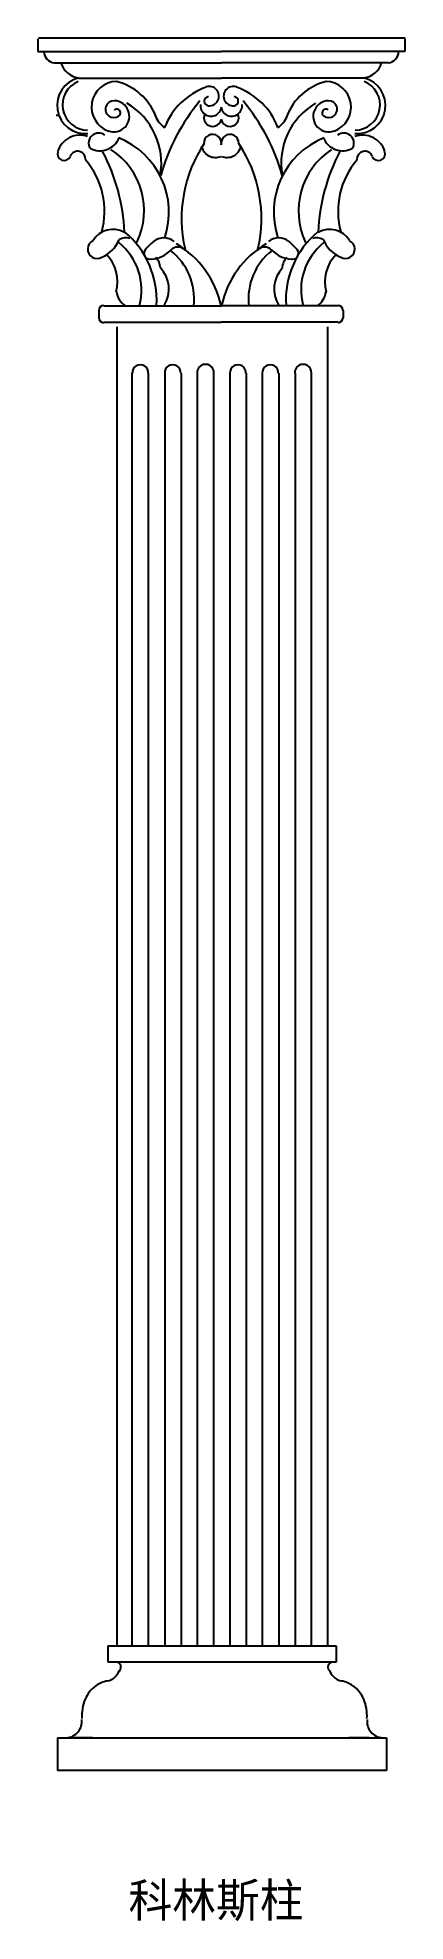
# Model space of a CAD drawing. Header units: metres. Extents: x -17.9 to -9.2, y -18.4 to 26.4.
import ezdxf

# ---------------------------------------------------------------- set-up
doc = ezdxf.new("R2010")
doc.units = ezdxf.units.M

msp = doc.modelspace()

# ---------------------------------------------------------------- linework, layer by layer
for p, q in [((-17.92, 26.33), (-17.92, 26.03)), ((-17.92, 26.03), (-13.56, 26.03)), ((-17.9, 26.36), (-9.18, 26.36)), ((-9.19, 26.03), (-13.55, 26.03)), ((-9.19, 26.33), (-9.19, 26.03)), ((-17.53, 25.76), (-13.55, 25.76)), ((-9.58, 25.76), (-13.55, 25.76)), ((-16.95, 25.4), (-13.55, 25.4)), ((-10.16, 25.4), (-13.55, 25.4)), ((-17.48, 24.52), (-17.42, 24.52)), ((-15.85, 21.73), (-15.85, 21.73)), ((-11.26, 21.73), (-11.26, 21.73)), ((-16.39, 21.14), (-16.39, 21.14)), ((-15.21, 21.09), (-15.21, 21.09)), ((-11.9, 21.09), (-11.9, 21.09)), ((-10.72, 21.14), (-10.72, 21.14)), ((-16.47, 19.87), (-16.47, 19.7)), ((-16.35, 19.98), (-13.56, 19.98)), ((-10.78, 19.98), (-13.56, 19.98)), ((-10.66, 19.87), (-10.66, 19.7)), ((-16.35, 19.59), (-13.56, 19.59)), ((-16.04, 19.48), (-16.04, -11.88)), ((-10.78, 19.59), (-13.56, 19.59)), ((-11.03, 19.48), (-11.03, -11.88)), ((-15.68, 18.39), (-15.68, -11.89)), ((-15.29, 18.38), (-15.29, -11.89)), ((-14.9, 18.38), (-14.9, -11.89)), ((-14.51, 18.38), (-14.51, -11.89)), ((-14.13, 18.38), (-14.13, -11.89)), ((-13.74, 18.38), (-13.74, -11.89)), ((-13.35, 18.38), (-13.35, -11.89)), ((-12.96, 18.38), (-12.96, -11.89)), ((-12.58, 18.38), (-12.58, -11.89)), ((-12.19, 18.38), (-12.19, -11.89)), ((-11.8, 18.38), (-11.8, -11.89)), ((-11.42, 18.38), (-11.42, -11.89)), ((-16.25, -11.89), (-10.82, -11.89)), ((-16.25, -11.89), (-16.25, -12.28)), ((-10.82, -11.89), (-10.82, -12.28)), ((-10.82, -12.28), (-16.25, -12.28)), ((-17.45, -14.08), (-9.63, -14.08)), ((-17.45, -14.08), (-17.45, -14.86)), ((-16.62, -14.08), (-17.1, -14.08)), ((-17.04, -14.08), (-16.56, -14.08)), ((-10.04, -14.08), (-10.52, -14.08)), ((-10.46, -14.08), (-9.98, -14.08)), ((-9.63, -14.08), (-9.63, -14.86)), ((-9.63, -14.86), (-17.45, -14.86))]:
    msp.add_line(p, q)
for centre, radius, start, end in [((-17.5, 26.03), 0.27, 180.2, 264.07), ((-9.61, 26.03), 0.27, 275.93, 359.8), ((-16.88, 25.91), 0.51, 197.31, 261.45), ((-10.23, 25.91), 0.51, 278.55, 342.69), ((-16.79, 24.75), 0.67, 103.52, 275.42), ((-16.73, 24.76), 0.6, 111.96, 269.62), ((-16.03, 24.71), 0.61, 91.56, 249.93), ((-16.38, 24), 1.36, 21.41, 75.78), ((-13.38, 23.64), 1.63, 109.2, 159.15), ((-13.84, 24.97), 0.23, 265.06, 109.2), ((-13.27, 24.97), 0.23, 70.8, 274.94), ((-13.73, 23.64), 1.63, 20.85, 70.8), ((-10.73, 24), 1.36, 104.22, 158.59), ((-11.08, 24.71), 0.61, 290.07, 88.44), ((-10.32, 24.75), 0.67, 264.58, 76.48), ((-10.38, 24.76), 0.6, 270.38, 68.04), ((-16.11, 24.66), 0.2, 88.28, 305.95), ((-16.11, 24.49), 0.37, 249.93, 88.28), ((-16.04, 24.57), 0.09, 305.95, 131.41), ((-16.62, 23.38), 1.64, 349.67, 59.94), ((-10.29, 21.75), 4.89, 140.59, 164.24), ((-13.8, 24.74), 0.25, 172.61, 354.71), ((-14.05, 24.77), 0, 0, 165.23), ((-13.85, 24.85), 0.11, 94.94, 265.06), ((-13.31, 24.74), 0.25, 185.29, 7.39), ((-13.26, 24.85), 0.11, 274.94, 85.06), ((-13.06, 24.77), 0, 14.77, 180), ((-16.81, 21.75), 4.89, 15.76, 39.41), ((-10.49, 23.38), 1.64, 120.06, 190.33), ((-11, 24.49), 0.37, 91.72, 290.07), ((-11.07, 24.57), 0.09, 48.59, 234.05), ((-11, 24.66), 0.2, 234.05, 91.72), ((-14.57, 24.71), 0.59, 201.41, 235.95), ((-13.76, 24.46), 0.21, 152.26, 348.45), ((-13.35, 24.46), 0.21, 191.55, 27.74), ((-12.54, 24.71), 0.59, 304.05, 338.59), ((-16.92, 23.49), 0.55, 70.05, 163.05), ((-16.47, 23.85), 0.24, 51.5, 208.94), ((-16.44, 24.16), 0.49, 241.62, 337.95), ((-16.7, 22.21), 1.9, 341.23, 68.19), ((-11.28, 22.06), 3.22, 146.36, 193.01), ((-13.69, 23.85), 0.34, 191.11, 293.13), ((-13.76, 23.85), 0.21, 348.6, 183.78), ((-13.35, 23.85), 0.21, 356.22, 191.4), ((-13.42, 23.85), 0.34, 246.87, 348.89), ((-15.82, 22.06), 3.22, 346.99, 33.64), ((-10.41, 22.21), 1.9, 111.81, 198.77), ((-10.67, 24.16), 0.49, 202.05, 298.38), ((-10.64, 23.85), 0.24, 331.06, 128.5), ((-10.19, 23.49), 0.55, 16.95, 109.95), ((-17.29, 23.6), 0.16, 163.05, 337.01), ((-16.97, 23.47), 0.19, 357.02, 157.01), ((-18.21, 22.23), 1.88, 344.86, 40.73), ((-20.44, 21.52), 4.59, 2.71, 27.69), ((-17.14, 22.24), 1.75, 334.59, 56.65), ((-9.97, 22.24), 1.75, 123.35, 205.41), ((-6.67, 21.52), 4.59, 152.31, 177.29), ((-8.9, 22.23), 1.88, 139.27, 195.14), ((-10.14, 23.47), 0.19, 22.99, 182.98), ((-9.82, 23.6), 0.16, 202.99, 16.95), ((-16.51, 21.33), 0.22, 114.83, 301.5), ((-16.13, 21.25), 0.55, 60.33, 149.07), ((-16.71, 21.86), 0.79, 293.63, 337.37), ((-15.82, 21.28), 0.32, 72.15, 119.49), ((-17.22, 20.11), 2.13, 356.85, 49.79), ((-13.79, 19.94), 2.09, 131.26, 138.7), ((-14.92, 21.23), 0.37, 48.74, 131.26), ((-12.19, 21.23), 0.37, 48.74, 131.26), ((-9.92, 20.12), 2.1, 129.85, 183.51), ((-13.32, 19.94), 2.09, 41.3, 48.74), ((-11.29, 21.28), 0.32, 60.51, 107.85), ((-10.98, 21.25), 0.55, 30.93, 119.67), ((-10.4, 21.86), 0.79, 202.63, 246.37), ((-10.6, 21.33), 0.22, 238.5, 65.17), ((-16.96, 20.55), 0.94, 345.37, 43.98), ((-16.89, 20.36), 1.44, 345, 51.41), ((-15.25, 21.23), 0.14, 140.57, 288.07), ((-15.27, 21.8), 0.71, 274.37, 316.52), ((-15.41, 20.85), 0.41, 4.7, 43.25), ((-14.59, 21.15), 0.23, 41.04, 136.52), ((-15.65, 20.15), 1.45, 353.45, 52.01), ((-15.77, 19.51), 2.26, 12.16, 59.41), ((-11.34, 19.51), 2.26, 120.59, 167.84), ((-11.46, 20.15), 1.45, 127.99, 186.55), ((-12.52, 21.15), 0.23, 43.48, 138.96), ((-11.84, 21.8), 0.71, 223.48, 265.63), ((-11.7, 20.85), 0.41, 136.75, 175.3), ((-11.86, 21.23), 0.14, 251.93, 39.43), ((-10.22, 20.36), 1.44, 128.59, 195), ((-10.15, 20.55), 0.94, 136.02, 194.63), ((-15.53, 20.38), 0.73, 327.91, 43.82), ((-11.57, 20.38), 0.73, 136.18, 212.09), ((-15.57, 20.38), 0.48, 188.19, 234.61), ((-11.54, 20.38), 0.48, 305.39, 351.81), ((-16.35, 19.87), 0.12, 90, 180), ((-10.78, 19.87), 0.12, 0, 90), ((-16.35, 19.7), 0.12, 180, 270), ((-10.78, 19.7), 0.12, 270, 360), ((-15.48, 18.39), 0.19, 357, 183), ((-14.71, 18.39), 0.19, 356.32, 183.68), ((-13.93, 18.39), 0.2, 357.16, 182.84), ((-13.16, 18.39), 0.19, 356.55, 183.45), ((-12.39, 18.39), 0.19, 356.13, 183.87), ((-11.61, 18.39), 0.2, 357.23, 182.77), ((-16.39, -12.3), 0.45, 314.8, 336.45), ((-16.06, -12.4), 0.12, 314.55, 82.94), ((-10.9, -12.4), 0.12, 97.06, 225.45), ((-10.57, -12.3), 0.45, 203.55, 225.2), ((-16.08, -13.46), 0.77, 126.66, 157.25), ((-16.17, -13.33), 0.61, 99.12, 126.66), ((-16.33, -12.36), 0.37, 279.12, 314.8), ((-10.63, -12.36), 0.37, 225.2, 260.88), ((-10.79, -13.33), 0.61, 53.34, 80.88), ((-10.88, -13.46), 0.77, 22.75, 53.34), ((-15.86, -13.55), 1.01, 157.25, 183.89), ((-11.1, -13.55), 1.01, 356.11, 22.75), ((-17.26, -13.69), 0.39, 273.42, 7.42), ((-9.7, -13.69), 0.39, 172.58, 266.58)]:
    msp.add_arc(centre, radius, start, end)

# ---------------------------------------------------------------- texts
msp.add_text('科林斯柱', height=0.8).set_placement((-15.76, -18.34))

doc.saveas('drawing.dxf')
